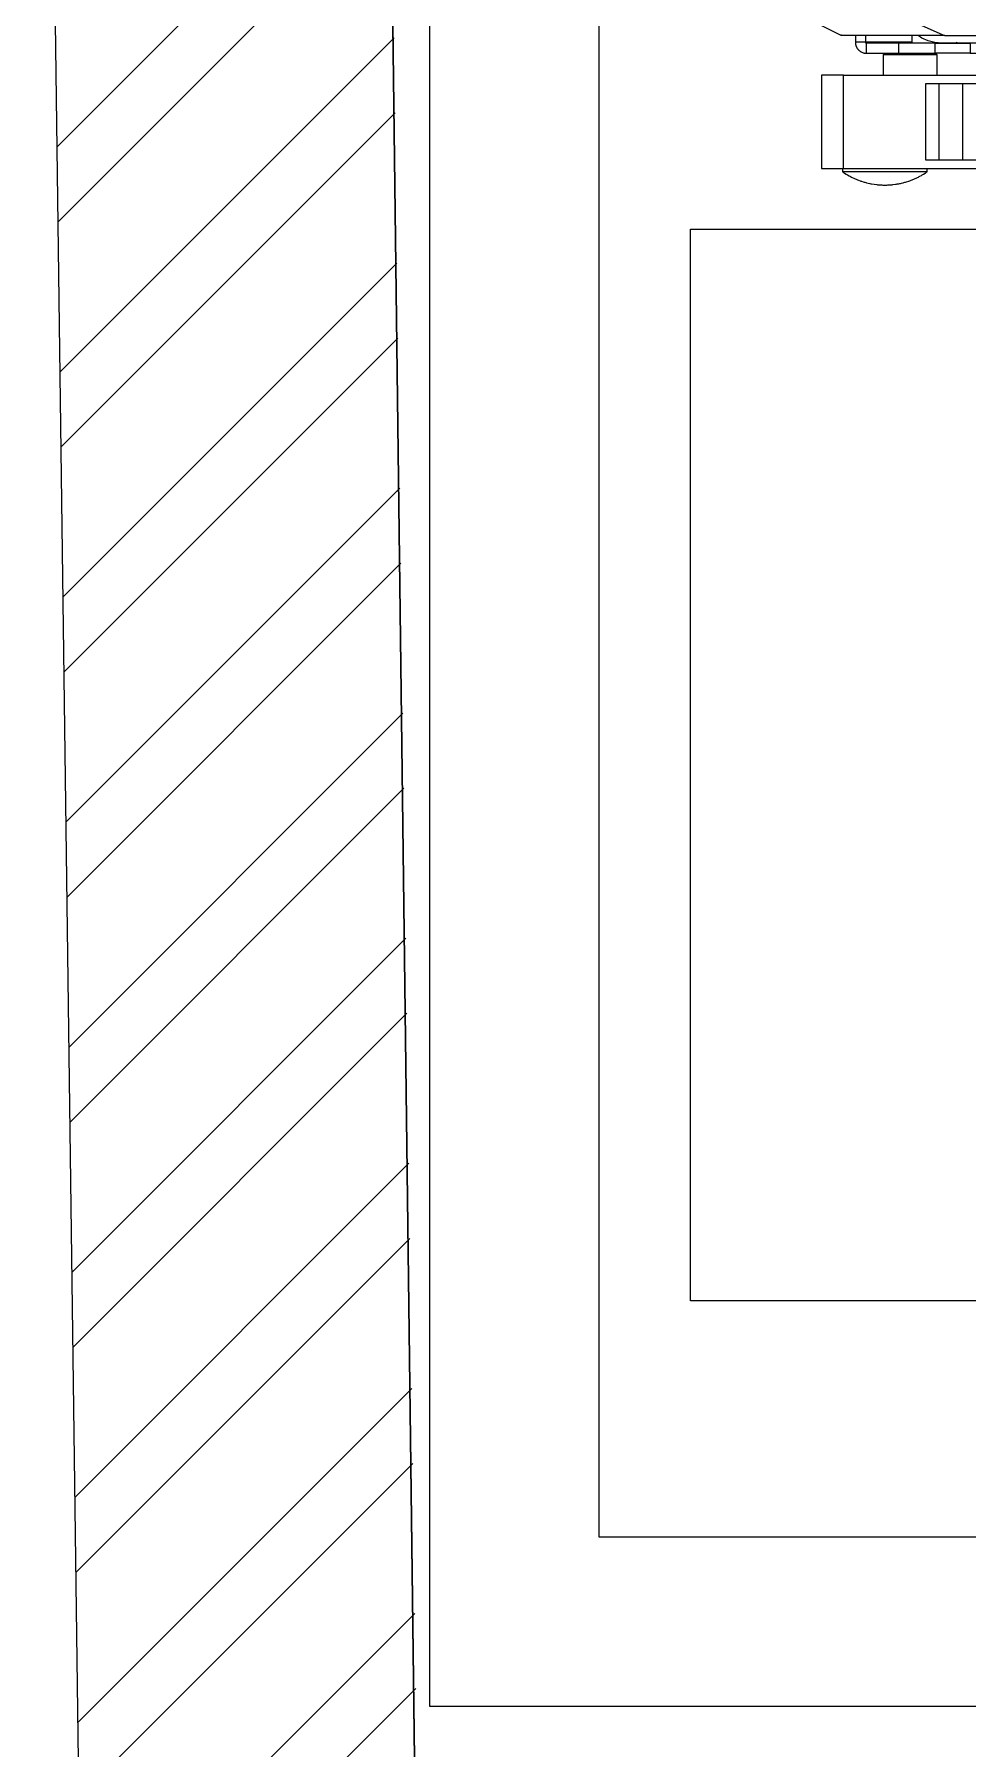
# Model space of a CAD drawing. Header units: millimetres. Extents: x 3788 to 9573, y -5445 to 12828.
# Drawn here: x 3788 to 4339, y 10803 to 11815 of the extents above; entities that cross this region are included whole.
import ezdxf

# ---------------------------------------------------------------- set-up
doc = ezdxf.new("R2010")
doc.units = ezdxf.units.MM
for name, color, linetype, lineweight in [('I-LK FF&E', 1, 'Continuous', 9), ('I-LK FURNITURE', 13, 'Continuous', 9), ('I-LK PARTITION', 21, 'Continuous', 25)]:
    doc.layers.add(name, color=color, linetype=linetype, lineweight=lineweight)
doc.layers.add('WALLS', color=7, linetype='Continuous')
doc.layers.add('WALLS_3D', color=7, linetype='Continuous')

# ---------------------------------------------------------------- blocks, each defined once
blk = doc.blocks.new('clinic chair')
at = {"layer": 'I-LK FURNITURE'}
blk.add_lwpolyline([(-197.001748945564, 372.6515981986886), (-237.7881233915687, 291.699730076245), (-237.7881233915687, 231.2460509821831, 0.1104337528806687), (-237.9707354661077, 230.4151667065162), (-237.9707354661077, 199.4624447406095), (-237.9707354661077, 199.407661163772)], format="xyb", dxfattribs=at)
for points in [[(-237.7881233915687, 231.2460509821831), (-197.001748945564, 322.3967953379323)], [(-261.5002822503448, 290.2023122571991), (-261.5002822503448, 303.1951510048821), (-316.4938646722585, 303.1951510048821), (-316.4938646722585, 290.2023122571991), (-261.5002822503448, 290.2023122571991), (-261.5002822503448, 187.0174417796661)], [(-316.4938646722585, 290.6953644652967), (-318.4934651684017, 290.6953644652967), (-318.7856443449855, 290.2753570306231), (-319.0686928685755, 289.8553495922242), (-319.3426107419655, 289.435342155688), (-319.8904467262328, 288.5770660897541), (-320.1461032964289, 288.1387974603276), (-320.4108905177563, 287.700528830901), (-320.9039425933734, 286.8239915720769), (-321.1504689883441, 286.3765923452738), (-321.3878642562777, 285.9291931203334), (-321.6161293489859, 285.4817938935303), (-321.8443942032754, 285.0252640693507), (-322.2826628480107, 284.1122044266085), (-322.492666637525, 283.6465440087486), (-322.702670189552, 283.1900141845981), (-322.9035435663536, 282.7243537649047), (-323.0952860536054, 282.2495627496973), (-323.2870283024386, 281.7839023318666), (-323.4696403760463, 281.3091113166593), (-323.816602983512, 280.3595292862447), (-323.9900844059885, 279.8756076736609), (-324.1453045271336, 279.4008166584536), (-324.4557447666302, 278.432973433286), (-324.6018342357129, 277.9490518225648), (-324.7387932911515, 277.4559996144671), (-324.8757523465902, 276.9720780018833), (-325.0035805124789, 276.4790257937857), (-325.2409762572497, 275.4929213775904), (-325.4601104594767, 274.5068169613951), (-325.5514162583277, 274.0046341559209), (-325.6518529467285, 273.5115819478233), (-325.8983791042119, 272.0050335332635), (-326.0901215914637, 270.4984851205372), (-326.1449052607641, 269.9963023150631), (-326.1905582789332, 269.4941195114516), (-326.2270804084837, 268.9828061086009), (-326.2636030139402, 268.4806233049894), (-326.2909947298467, 267.9693099040014), (-326.318386444822, 267.4671270985273), (-326.3366477480158, 266.9649442930531), (-326.3457781616598, 266.453630892036), (-326.3549090512097, 265.951448086591), (-326.3549090512097, 265.4401346855739), (-326.3457781616598, 264.9288212845859), (-326.3366477480158, 264.4266384791117), (-326.318386444822, 263.9153250781237), (-326.2636030139402, 262.9109594709007), (-326.2270804084837, 262.3996460699127), (-326.1905582789332, 261.8974632644386), (-326.1449052607641, 261.3952804589644), (-326.0901215914637, 260.8839670579764), (-325.8983791042119, 259.3774186433875), (-325.8162034796551, 258.8752358379134), (-325.7340283319354, 258.3821836316783), (-325.6518529467285, 257.8800008262042), (-325.5514162583277, 257.3778180225927), (-325.4601104594767, 256.8847658126324), (-325.3505431190133, 256.3825830090209), (-325.2409762572497, 255.8895307990606), (-325.0035805124789, 254.9034263828653), (-324.8757523465902, 254.4195047721441), (-324.7387932911515, 253.9264525640465), (-324.6018342357129, 253.4425309514626), (-324.4557447666302, 252.9586093388789), (-323.9900844059885, 251.5068445048529), (-323.816602983512, 251.0320534896455), (-323.6431217994541, 250.5481318770617), (-323.4696403760463, 250.0824714592309), (-323.2870283024386, 249.6076804421609), (-323.0952860536054, 249.1328894269536), (-322.9035435663536, 248.6672290072602), (-322.702670189552, 248.2015685894294), (-322.492666637525, 247.7359081697359), (-322.2826628480107, 247.279378347419), (-321.8443942032754, 246.3663187028142), (-321.6161293489859, 245.9097888804972), (-321.3878642562777, 245.4623896555568), (-321.1504689883441, 245.0149904287537), (-320.6574166752399, 244.1201919770101), (-320.4108905177563, 243.6819233475835), (-320.1461032964289, 243.2436547163234), (-319.8904467262328, 242.8145166842733), (-319.3426107419655, 241.9562406183104), (-319.0686928685755, 241.5362331817742), (-318.7856443449855, 241.1070951478905), (-318.4934651684017, 240.6962183068681), (-316.4938646722585, 240.6962183068681)], [(-318.4934651684017, 240.6962183068681), (-318.4934651684017, 290.6953644652967)], [(-316.4938646722585, 290.2023122571991), (-316.4938646722585, 187.0174417796661)], [(-237.9707354661077, 230.1686405996735), (-237.9707354661077, 230.4151667065162), (-237.9707354661077, 290.9418905702769), (-237.9707354661077, 291.0423271302425), (-237.9616045765579, 291.1427636920707), (-237.943343273364, 291.2432002520654), (-237.9250824470073, 291.3345062183798), (-237.8976904936135, 291.425812180998), (-237.8611681256443, 291.5262487428263), (-237.8246457595378, 291.6175547091407), (-237.7881233915687, 291.699730076245)], [(-237.9707354661077, 277.1729511237063), (-241.9973281733692, 277.1729511237063), (-241.9973281733692, 283.0804470272269), (-242.1890708990395, 283.0804470272269), (-242.572555873543, 283.0621858343366), (-242.7642983607948, 283.0439246414462), (-242.9560410864651, 283.016532853042), (-243.1386529225856, 282.9891410627752), (-243.3303954098374, 282.9526186751318), (-243.5130072459579, 282.9160962912138), (-243.7047497322783, 282.8704433080275), (-244.0699736420065, 282.7608761506854), (-244.2434548269957, 282.6969619765005), (-244.4260669015348, 282.62391720491), (-244.7730295080692, 282.4778276617871), (-244.946510931477, 282.3956522928202), (-245.1199921155348, 282.3043463302311), (-245.28434288688, 282.2130403639167), (-245.6130444295704, 282.0121672420937), (-245.7682645497844, 281.9026000847225), (-245.9234849084169, 281.7839023318666), (-246.0695743765682, 281.6743351744954), (-246.2247944967821, 281.5465068224003), (-246.3617535531521, 281.4186784740014), (-246.5078430213034, 281.2908501237689), (-246.6448018383236, 281.1630217716447), (-246.7726300042123, 281.0169322285219), (-246.9004586469382, 280.8799732846092), (-247.028286812827, 280.7338837396237), (-247.1469848044217, 280.5877941964718), (-247.3661190066487, 280.2773539173068), (-247.4756861086935, 280.1130031812645), (-247.5761225586757, 279.9577830407361), (-247.6765592470765, 279.7843017092091), (-247.7678650459275, 279.6199509731669), (-247.9322160556912, 279.2729883082211), (-248.0783055238426, 278.9260256413836), (-248.2061336897314, 278.5608017835184), (-248.2609175983816, 278.3781898564775), (-248.3065706174821, 278.1955779275449), (-248.3522233972326, 278.0038354012358), (-248.3887457642704, 277.8212234723032), (-248.416137480177, 277.6294809478859), (-248.4435294345021, 277.4468690189534), (-248.4709211494774, 277.2551264926442), (-248.48005180154, 277.0633839663351), (-248.4983128663152, 276.871641440026), (-248.4983128663152, 276.6798989156086)], [(-242.4995111394674, 257.6517359141144), (-242.4995111394674, 276.6798989156086), (-248.4983128663152, 276.6798989156086), (-248.4983128663152, 257.6517359141144)], [(-242.4995111394674, 249.288109567482), (-242.4629885340109, 249.4341991106048), (-242.353421671316, 249.5528968653525), (-242.1890708990395, 249.6076804421609), (-241.9973281733692, 249.6076804421609), (-241.9973281733692, 277.1729511237063), (-242.0521118436009, 277.1729511237063), (-242.0977648627013, 277.1638205281924), (-242.1525482935831, 277.1455593353021), (-242.2438543308526, 277.1090369495214), (-242.2895073499531, 277.0816451610881), (-242.3351603681222, 277.0451227734447), (-242.3716824967414, 277.008600387664), (-242.3990746894851, 276.9720780018833), (-242.4538581203669, 276.8807720374316), (-242.4721194235608, 276.8351190561079), (-242.4903804883361, 276.7803354774369), (-242.4995111394674, 276.7346824961423), (-242.4995111394674, 276.6798989156086)], [(-237.9707354661077, 283.0804470272269), (-241.9973281733692, 283.0804470272269)], [(-248.4983128663152, 265.6957913879305), (-249.5026785582304, 266.6910264015314), (-261.5002822503448, 266.6910264015314)], [(-249.5026785582304, 234.6974164407293), (-249.5026785582304, 266.6910264015314)], [(-242.4995111394674, 193.2353779623809), (-242.4995111394674, 232.0769352578791), (-242.170809596777, 236.1035282934608), (-241.1573134902865, 240.1301213272091), (-239.5046756025404, 243.8280128888728), (-237.9707354661077, 246.0376172307296)], [(-241.9973281733692, 249.6076804421609), (-240.6551305251196, 249.5711580582429), (-239.31293287687, 249.5528968653525), (-237.9707354661077, 249.5255050731939)], [(-266.4947185218334, 187.0174417796661), (-266.4947185218334, 241.6549309346592), (-311.4994284007698, 241.6549309346592), (-311.4994284007698, 187.0174417796661)], [(-266.4947185218334, 233.8208791819052), (-311.4994284007698, 233.8208791819052)], [(-261.5002822503448, 234.6974164407293), (-249.5026785582304, 234.6974164407293), (-248.4983128663152, 235.6926514524384)], [(-248.4983128663152, 215.3679437555838), (-248.4983128663152, 209.633929185482), (-242.4995111394674, 209.633929185482), (-242.4995111394674, 215.3679437555838), (-248.4983128663152, 215.3679437555838), (-248.4983128663152, 235.9391775574186)], [(-242.4995111394674, 235.9391775574186), (-242.4995111394674, 215.3679437555838)], [(-242.4995111394674, 222.6085067421373), (-242.4355968181044, 222.9919917910302), (-242.3990746894851, 223.0924283528584), (-242.389943799004, 223.1198201431544), (-242.3808133862913, 223.1380813360447), (-242.2073319638148, 223.3663462462719), (-241.9973281733692, 223.612872351252)], [(-266.4947185218334, 219.8419360179978), (-311.4994284007698, 219.8419360179978)]]:
    blk.add_lwpolyline(points, dxfattribs=at)
blk.add_lwpolyline([(-248.4983128663152, 235.9391775574186), (-242.4995111394674, 235.9391775574186), (-242.4995111394674, 257.6517359141144), (-248.4983128663152, 257.6517359141144)], close=True, dxfattribs=at)
blk = doc.blocks.new('clinic trial')
at = {"layer": 'I-LK FURNITURE'}
blk.add_lwpolyline([(119.4230440827087, -352.4817388160154), (119.4230440827087, -985.4817388160153), (-380.5769559172913, -985.4817388160153), (-380.5769559172913, -352.4817388160154)], close=True, dxfattribs=at)
at = {"layer": 'I-LK PARTITION', "rotation": 90.00000000000006}
blk.add_blockref('CLINIC CHAIR', (0, 0), dxfattribs=at)
blk = doc.blocks.new('clinic_regular')
at = {"layer": 'I-LK PARTITION'}
for points in [[(0, 0), (2600, 0), (2600, 1700), (0, 1700)], [(100, 100), (2500, 100), (2500, 1600), (100, 1600)]]:
    blk.add_lwpolyline(points, close=True, dxfattribs=at)
at = {"layer": 'I-LK FF&E', "xscale": -1}
blk.add_blockref('CLINIC TRIAL', (2065.605003267519, 1225), dxfattribs=at)
blk = doc.blocks.new('CLINIC_REGULAR_1')
blk.add_blockref('Clinic_regular', (0, 0))

msp = doc.modelspace()

# ---------------------------------------------------------------- hatches: boundary and pattern name
at = {"layer": 'LENS_HATCH_WALL', "true_color": 0x787878}
h = msp.add_hatch(dxfattribs=at)
h.set_pattern_fill('ANSI32', scale=10, angle=90)
h.set_pattern_definition([(45, (0, 0), (-67.351920908, 67.351920908), []), (45, (44.90128053, 0), (-67.351920908, 67.351920908), [])])
h.paths.add_polyline_path([(9180.442824454121, -5384.089668499402), (9174.82839665219, -4934.246197989608), (9572.998366977958, -4929.276198360004), (9351.373479970505, 12828.133339261274), (3787.9420123035384, 12758.698693430324), (4023.815033820549, -5098.706748054236), (4333.243564176162, -5094.8445637580935), (4337.607974593867, -5444.531552730155)])
h.paths.add_polyline_path([(4537.53, -5437.036), (4530.732, -4892.364), (4221.158, -4896.228), (3990.568, 12561.212), (9153.885, 12625.653), (9370.518, -4731.788), (8972.348, -4736.758), (8980.396, -5381.586)])

# ---------------------------------------------------------------- linework, layer by layer
at = {"layer": 'LENS_WALL_OUTLINE', "lineweight": 13, "true_color": 0xffffff}
msp.add_lwpolyline([(9180.442824454121, -5384.089668499402), (9174.82839665219, -4934.246197989608), (9572.998366977958, -4929.276198360004), (9351.373479970505, 12828.133339261274), (3787.9420123035384, 12758.698693430324), (4023.815033820549, -5098.706748054236), (4333.243564176162, -5094.8445637580935), (4337.607974593867, -5444.531552730155)], close=True, dxfattribs=at)
at = {"layer": 'WALLS'}
msp.add_line((4029.099836680598, 9473.844540822305), (3990.567941614401, 12561.212805779642), dxfattribs=at)
at = {"layer": 'WALLS_3D'}
msp.add_3dface([(4029.099836680598, 9473.844540822305), (3990.567941614401, 12561.212805779642), (3990.567941614401, 12561.212805779642, 4181.818008422852), (4029.099836680598, 9473.844540822305, 4181.818008422852)], dxfattribs=at)

# ---------------------------------------------------------------- block references
at = {"xscale": -1}
msp.add_blockref('CLINIC_REGULAR_1', (6621.6968218199145, 10827.755119490073), dxfattribs=at)

doc.saveas('drawing.dxf')
